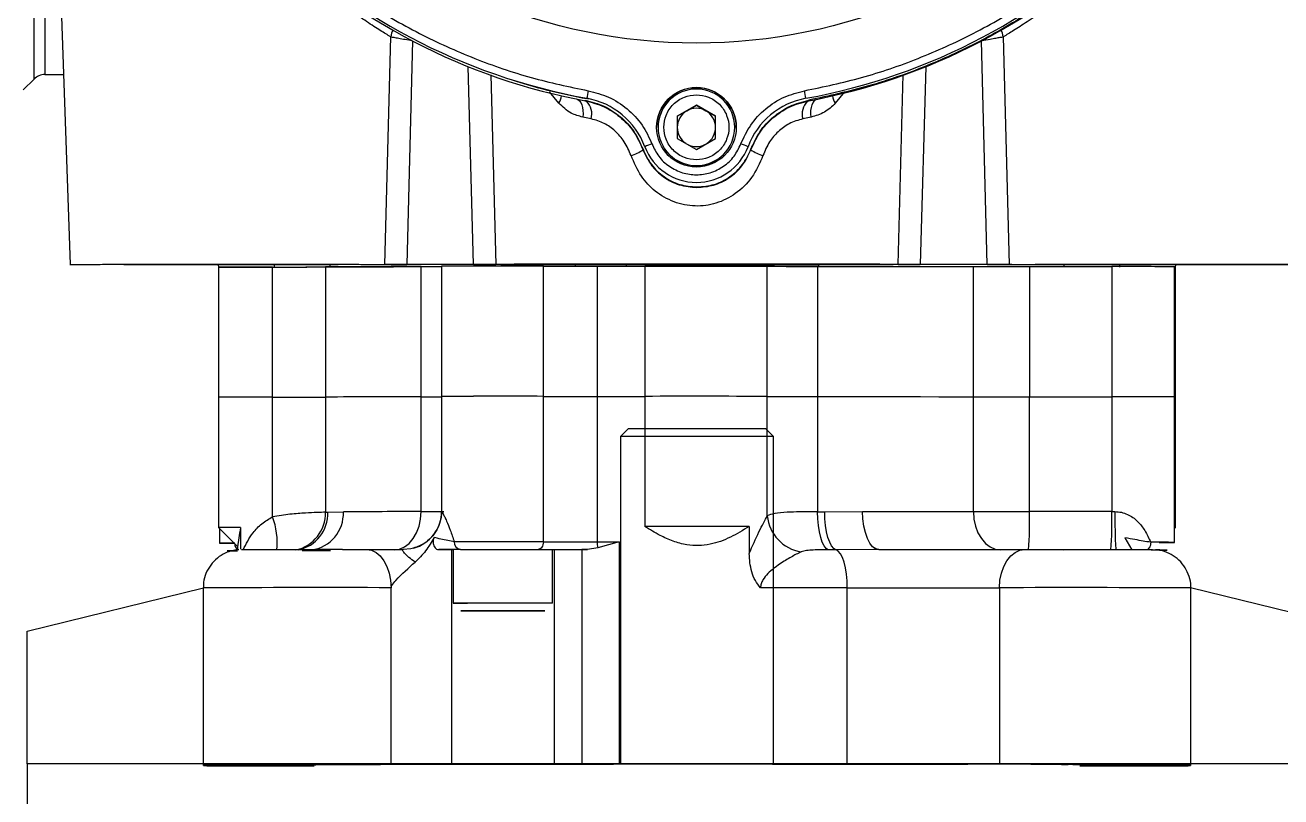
# Model space of a CAD drawing. Header units: millimetres. Extents: x 5659 to 7608, y 3628 to 5007.
# Drawn here: x 6951.7 to 7115.7, y 4598.3 to 4699.2 of the extents above; entities that cross this region are included whole.
import ezdxf

# ---------------------------------------------------------------- set-up
doc = ezdxf.new("R2010")
doc.units = ezdxf.units.MM

msp = doc.modelspace()

# ---------------------------------------------------------------- linework, layer by layer
at = {"color": 7, "linetype": 'Continuous', "lineweight": 25}
for p, q in [((6954.884, 4744.93), (6957.575, 4667.881)), ((6998.66, 4667.894), (6999.444, 4697.624)), ((7079.442, 4697.624), (7080.226, 4667.893)), ((7002.271, 4697.122), (7001.527, 4667.889)), ((7077.359, 4667.889), (7076.615, 4697.121)), ((6954.271, 4692.698), (6956.708, 4692.698)), ((7010.274, 4667.889), (7009.571, 4693.747)), ((7012.5, 4692.675), (7013.19, 4667.894)), ((7065.696, 4667.894), (7066.387, 4692.685)), ((7069.315, 4693.747), (7068.611, 4667.889)), ((6951.443, 4690.698), (6952.857, 4692.112)), ((7021.378, 4688.954), (7020.187, 4690.449)), ((7023.679, 4689.504), (7024.825, 4689.283)), ((7024.825, 4689.283), (7024.825, 4689.356)), ((7025.054, 4689.564), (7025.054, 4689.598)), ((7053.679, 4689.598), (7053.679, 4689.564)), ((7054.061, 4689.283), (7055.207, 4689.503)), ((7054.061, 4689.356), (7054.061, 4689.283)), ((7058.695, 4690.444), (7057.508, 4688.954)), ((7039.366, 4688.692), (7036.866, 4687.249)), ((7036.866, 4687.242), (7038.116, 4687.964)), ((7038.116, 4687.964), (7039.366, 4688.685)), ((7041.866, 4687.248), (7039.366, 4688.692)), ((7039.366, 4688.685), (7039.366, 4688.692)), ((7039.366, 4688.685), (7040.616, 4687.964)), ((7040.616, 4687.964), (7041.866, 4687.242)), ((7025.617, 4686.908), (7024.532, 4687.135)), ((7034.366, 4685.804), (7034.366, 4685.792)), ((7036.866, 4687.249), (7036.866, 4684.362)), ((7041.866, 4684.362), (7041.866, 4687.248)), ((7044.366, 4685.792), (7044.366, 4685.804)), ((7054.354, 4687.135), (7053.269, 4686.908)), ((7036.866, 4684.362), (7039.366, 4682.918)), ((7039.366, 4682.918), (7041.866, 4684.362)), ((7032.395, 4682.944), (7032.395, 4682.877)), ((7032.626, 4683.276), (7032.626, 4683.242)), ((7046.106, 4683.242), (7046.106, 4683.276)), ((7046.491, 4682.876), (7046.491, 4682.944)), ((6976.922, 4667.836), (6976.943, 4667.535)), ((6984.278, 4667.554), (6984.274, 4667.838)), ((6991.476, 4667.846), (6991.494, 4667.572)), ((7010.274, 4667.889), (7001.527, 4667.889)), ((7010.274, 4667.872), (7001.527, 4667.872)), ((7023.594, 4667.637), (7023.59, 4667.834)), ((7030.175, 4667.916), (7030.193, 4667.652)), ((7048.693, 4667.652), (7048.711, 4667.916)), ((7055.296, 4667.834), (7055.292, 4667.637)), ((7077.359, 4667.889), (7068.611, 4667.889)), ((7077.359, 4667.872), (7068.611, 4667.872)), ((7087.394, 4667.605), (7087.41, 4667.845)), ((7094.612, 4667.837), (7094.608, 4667.554)), ((7101.943, 4667.534), (7101.964, 4667.836)), ((6976.943, 4667.535), (6976.943, 4650.535)), ((6983.999, 4650.554), (6983.999, 4667.554)), ((6990.937, 4667.568), (6990.937, 4650.568)), ((7003.421, 4650.612), (7003.421, 4667.612)), ((7006.086, 4667.651), (7006.086, 4650.651)), ((7019.378, 4650.664), (7019.379, 4667.663)), ((7026.409, 4667.66), (7026.409, 4650.66)), ((7032.62, 4667.662), (7032.62, 4650.662)), ((7048.623, 4650.653), (7048.623, 4667.653)), ((7055.197, 4667.638), (7055.197, 4650.638)), ((7075.546, 4650.611), (7075.546, 4667.611)), ((7082.873, 4667.605), (7082.873, 4650.605)), ((7082.873, 4667.605), (7093.623, 4667.605)), ((7093.623, 4667.605), (7093.623, 4650.605)), ((7101.821, 4650.588), (7101.821, 4667.588)), ((7101.821, 4667.537), (7101.943, 4667.534)), ((7101.943, 4650.534), (7101.943, 4667.534)), ((6976.943, 4650.535), (6976.943, 4633.535)), ((6983.999, 4634.946), (6983.999, 4650.554)), ((6990.937, 4650.568), (6990.937, 4635.518)), ((7003.421, 4635.612), (7003.421, 4650.612)), ((7006.086, 4650.651), (7006.086, 4635.651)), ((7019.378, 4631.664), (7019.378, 4650.664)), ((7026.409, 4650.66), (7026.409, 4631.66)), ((7032.62, 4650.662), (7032.62, 4633.662)), ((7048.623, 4635.044), (7048.623, 4650.653)), ((7055.197, 4650.638), (7055.197, 4635.588)), ((7075.546, 4635.611), (7075.546, 4650.611)), ((7075.546, 4650.611), (7075.554, 4650.611)), ((7082.873, 4635.605), (7082.873, 4650.605)), ((7082.873, 4650.605), (7093.623, 4650.605)), ((7093.623, 4650.605), (7093.623, 4635.605)), ((7101.821, 4631.588), (7101.821, 4650.588)), ((7101.821, 4650.537), (7101.943, 4650.534)), ((7101.943, 4633.534), (7101.943, 4650.534)), ((7030.443, 4646.413), (7029.443, 4645.413)), ((7048.443, 4646.413), (7030.443, 4646.413)), ((7049.443, 4645.413), (7048.443, 4646.413)), ((7029.443, 4645.413), (7029.443, 4602.663)), ((7049.443, 4645.413), (7029.443, 4645.413)), ((7049.443, 4602.663), (7049.443, 4645.413)), ((6991.25, 4635.52), (6993.257, 4635.581)), ((7056.13, 4635.587), (7061.072, 4635.633)), ((7093.623, 4635.605), (7082.873, 4635.605)), ((6976.943, 4633.535), (6979.443, 4631.035)), ((6977.064, 4633.413), (6977.064, 4631.48)), ((6979.832, 4633.549), (6979.832, 4630.696)), ((7046.265, 4633.662), (7046.265, 4630.135)), ((7101.821, 4633.412), (7101.943, 4633.534)), ((7029.3, 4631.661), (7026.489, 4630.885)), ((7029.3, 4631.661), (7029.3, 4602.661)), ((7095.317, 4632.19), (7096.249, 4630.596)), ((6979.443, 4631.175), (6979.443, 4630.615)), ((7005.728, 4630.653), (7007.361, 4630.65)), ((7007.361, 4630.65), (7007.586, 4630.647)), ((7007.361, 4630.65), (7007.361, 4602.65)), ((7007.586, 4630.651), (7007.586, 4623.651)), ((7020.586, 4623.651), (7020.586, 4630.651)), ((7020.586, 4630.647), (7020.794, 4630.649)), ((7020.794, 4630.649), (7024.389, 4630.656)), ((7020.794, 4630.649), (7020.794, 4602.649)), ((7024.389, 4630.656), (7024.388, 4602.656)), ((7026.489, 4630.885), (7025.137, 4630.657)), ((7062.555, 4630.64), (7057.603, 4630.621)), ((7063.193, 4630.643), (7062.555, 4630.64)), ((7089.821, 4630.616), (7089.821, 4630.599)), ((6974.945, 4625.641), (6974.945, 4602.641)), ((6999.486, 4602.665), (6999.486, 4625.665)), ((7059.075, 4602.656), (7059.075, 4625.655)), ((7078.946, 4625.664), (7078.945, 4602.664)), ((7103.94, 4602.64), (7103.94, 4625.64)), ((7013.189, 4622.658), (7010.739, 4622.653)), ((7010.739, 4622.653), (7011.636, 4622.646)), ((7011.636, 4622.655), (7011.636, 4622.646)), ((7011.636, 4622.646), (7014.982, 4622.644)), ((7016.535, 4622.656), (7013.189, 4622.658)), ((7014.982, 4622.657), (7014.982, 4622.644)), ((7014.982, 4622.644), (7017.432, 4622.649)), ((7017.432, 4622.649), (7016.535, 4622.656)), ((6951.943, 4602.663), (6951.943, 4585.663)), ((7039.443, 4602.663), (6951.943, 4602.663)), ((6974.945, 4602.641), (6974.945, 4602.429)), ((6978.371, 4602.449), (6978.371, 4602.62)), ((6985.651, 4602.466), (6978.371, 4602.449)), ((6979.443, 4602.617), (6979.443, 4602.535)), ((6982.651, 4602.503), (6985.811, 4602.495)), ((6982.745, 4602.577), (6982.745, 4602.605)), ((6985.651, 4602.495), (6985.651, 4602.466)), ((7007.361, 4602.65), (6999.486, 4602.665)), ((7024.388, 4602.656), (7020.794, 4602.649)), ((7126.943, 4602.663), (7039.443, 4602.663)), ((7093.075, 4602.603), (7093.075, 4602.574)), ((7096.234, 4602.566), (7093.075, 4602.574)), ((7093.234, 4602.603), (7100.514, 4602.62)), ((7096.234, 4602.61), (7096.234, 4602.566)), ((7098.579, 4602.615), (7098.579, 4602.556)), ((7099.443, 4602.534), (7099.443, 4602.617)), ((7100.125, 4602.619), (7100.125, 4602.45)), ((7103.94, 4602.428), (7103.94, 4602.64))]:
    msp.add_line(p, q, dxfattribs=at)
at = {"linetype": 'ByBlock'}
for p, q in [((6951.943, 4620), (6974.972, 4625.651)), ((7126.943, 4620), (7103.914, 4625.651)), ((6951.943, 4602.663), (6951.943, 4620))]:
    msp.add_line(p, q, dxfattribs=at)
at = {"color": 7, "linetype": 'Continuous', "lineweight": 25, "flags": 128}
for points in [[(6952.857, 4692.112), (6952.857, 4692.113), (6952.857, 4692.291), (6952.857, 4692.821), (6952.857, 4693.699), (6952.857, 4694.922), (6952.857, 4696.483), (6952.857, 4698.376), (6952.857, 4700.591), (6952.857, 4703.118), (6952.857, 4705.946), (6952.857, 4709.061), (6952.857, 4712.45), (6952.857, 4716.095), (6952.857, 4719.98), (6952.857, 4724.088), (6952.857, 4728.398), (6952.857, 4732.891), (6952.857, 4737.546), (6952.858, 4742.342), (6952.858, 4745.367)], [(6954.272, 4744.846), (6954.272, 4740.619), (6954.272, 4735.902), (6954.272, 4731.334), (6954.272, 4726.936), (6954.272, 4722.729), (6954.272, 4718.732), (6954.272, 4714.964), (6954.272, 4711.442), (6954.272, 4708.184), (6954.272, 4705.204), (6954.272, 4702.516), (6954.271, 4700.133), (6954.271, 4698.066), (6954.271, 4696.325), (6954.271, 4694.917), (6954.271, 4693.85), (6954.271, 4693.128), (6954.271, 4692.754), (6954.271, 4692.698)], [(6999.719, 4698.494), (6999.546, 4698.11), (6999.444, 4697.624)], [(7079.442, 4697.624), (7079.34, 4698.11), (7079.167, 4698.494)], [(7023.679, 4689.504), (7023.9, 4689.418), (7024.099, 4689.256), (7024.268, 4689.025), (7024.404, 4688.73), (7024.5, 4688.383), (7024.554, 4687.992), (7024.565, 4687.572), (7024.532, 4687.135)], [(7054.354, 4687.135), (7054.321, 4687.572), (7054.332, 4687.992), (7054.386, 4688.382), (7054.482, 4688.73), (7054.618, 4689.025), (7054.787, 4689.256), (7054.986, 4689.417), (7055.207, 4689.503)], [(7026.409, 4667.66), (7027.179, 4667.66), (7027.951, 4667.66), (7028.725, 4667.661), (7029.501, 4667.661), (7030.279, 4667.661), (7031.058, 4667.661), (7031.838, 4667.662), (7032.62, 4667.662)], [(7055.197, 4667.638), (7058.033, 4667.636), (7060.804, 4667.633), (7063.5, 4667.63), (7066.113, 4667.627), (7068.632, 4667.624), (7071.05, 4667.62), (7073.357, 4667.616), (7075.546, 4667.611)], [(7026.409, 4650.66), (7027.179, 4650.66), (7027.951, 4650.66), (7028.725, 4650.661), (7029.501, 4650.661), (7030.279, 4650.661), (7031.058, 4650.661), (7031.838, 4650.662), (7032.62, 4650.662)], [(7026.409, 4650.66), (7027.179, 4650.66), (7027.951, 4650.66), (7028.725, 4650.661), (7029.501, 4650.661), (7030.279, 4650.661), (7031.058, 4650.661), (7031.838, 4650.662), (7032.62, 4650.662)], [(7055.197, 4650.638), (7058.033, 4650.636), (7060.804, 4650.633), (7063.5, 4650.63), (7066.112, 4650.627), (7068.632, 4650.624), (7071.049, 4650.62), (7073.357, 4650.616), (7075.546, 4650.611)], [(7055.197, 4650.638), (7058.033, 4650.636), (7060.804, 4650.633), (7063.5, 4650.63), (7066.112, 4650.627), (7068.632, 4650.624), (7071.049, 4650.62), (7073.357, 4650.616), (7075.546, 4650.611)], [(6990.937, 4635.518), (6990.975, 4635.518), (6991.014, 4635.519), (6991.052, 4635.519), (6991.091, 4635.519), (6991.131, 4635.519), (6991.17, 4635.52), (6991.21, 4635.52), (6991.25, 4635.52)], [(6999.889, 4630.619), (7000.578, 4630.714), (7001.241, 4630.997), (7001.852, 4631.458), (7002.387, 4632.078), (7002.826, 4632.835), (7003.152, 4633.699), (7003.353, 4634.636), (7003.421, 4635.612)], [(7056.587, 4630.622), (7056.309, 4630.795), (7056.045, 4631.131), (7055.805, 4631.616), (7055.596, 4632.236), (7055.426, 4632.97), (7055.3, 4633.791), (7055.223, 4634.674), (7055.197, 4635.588)], [(7055.197, 4635.588), (7055.314, 4635.588), (7055.431, 4635.588), (7055.548, 4635.588), (7055.665, 4635.588), (7055.781, 4635.587), (7055.898, 4635.587), (7056.014, 4635.587), (7056.13, 4635.587)], [(7057.603, 4630.621), (7057.308, 4630.795), (7057.029, 4631.13), (7056.774, 4631.616), (7056.553, 4632.236), (7056.373, 4632.969), (7056.24, 4633.791), (7056.158, 4634.673), (7056.13, 4635.587)], [(7063.193, 4630.643), (7062.779, 4630.737), (7062.381, 4631.02), (7062.015, 4631.48), (7061.693, 4632.1), (7061.43, 4632.857), (7061.234, 4633.72), (7061.113, 4634.658), (7061.072, 4635.633)], [(7061.072, 4635.633), (7063.063, 4635.631), (7065.01, 4635.629), (7066.907, 4635.626), (7068.753, 4635.623), (7070.543, 4635.621), (7072.274, 4635.618), (7073.943, 4635.614), (7075.546, 4635.611)], [(7075.546, 4635.611), (7075.614, 4634.636), (7075.815, 4633.698), (7076.142, 4632.835), (7076.583, 4632.078), (7077.119, 4631.457), (7077.731, 4630.996), (7078.395, 4630.713), (7079.085, 4630.619)], [(7093.623, 4635.605), (7093.674, 4635.605), (7093.725, 4635.605), (7093.776, 4635.605), (7093.827, 4635.605), (7093.878, 4635.605), (7093.93, 4635.605), (7093.981, 4635.605), (7094.032, 4635.605)], [(7101.821, 4633.537), (7101.943, 4633.534), (7101.943, 4633.534)], [(7019.378, 4631.664), (7019.366, 4631.468), (7019.328, 4631.281), (7019.267, 4631.108), (7019.185, 4630.956), (7019.084, 4630.831), (7018.97, 4630.739), (7018.846, 4630.681), (7018.717, 4630.662)], [(7026.409, 4631.66), (7026.769, 4631.66), (7027.129, 4631.66), (7027.49, 4631.66), (7027.851, 4631.66), (7028.213, 4631.66), (7028.575, 4631.661), (7028.937, 4631.661), (7029.3, 4631.661)], [(7098.701, 4631.602), (7098.689, 4631.407), (7098.654, 4631.219), (7098.598, 4631.046), (7098.522, 4630.894), (7098.43, 4630.77), (7098.324, 4630.677), (7098.21, 4630.62), (7098.091, 4630.6)], [(6996.306, 4630.657), (6996.926, 4630.562), (6997.523, 4630.279), (6998.073, 4629.819), (6998.555, 4629.198), (6998.95, 4628.442), (6999.244, 4627.578), (6999.425, 4626.64), (6999.486, 4625.665)], [(7002.403, 4630.827), (7002.065, 4630.748), (7001.09, 4630.652)], [(7025.137, 4630.657), (7025.04, 4630.657), (7024.945, 4630.657), (7024.85, 4630.657), (7024.756, 4630.657), (7024.663, 4630.656), (7024.57, 4630.656), (7024.479, 4630.656), (7024.389, 4630.656)], [(7057.603, 4630.621), (7057.476, 4630.621), (7057.35, 4630.622), (7057.223, 4630.622), (7057.096, 4630.622), (7056.969, 4630.622), (7056.842, 4630.622), (7056.715, 4630.622), (7056.587, 4630.622)], [(7059.075, 4625.655), (7059.048, 4626.569), (7058.966, 4627.452), (7058.833, 4628.274), (7058.652, 4629.007), (7058.431, 4629.627), (7058.177, 4630.113), (7057.898, 4630.448), (7057.603, 4630.621)], [(7078.946, 4625.664), (7079.01, 4626.639), (7079.199, 4627.577), (7079.507, 4628.44), (7079.921, 4629.197), (7080.426, 4629.818), (7081.002, 4630.278), (7081.627, 4630.561), (7082.277, 4630.656)], [(7059.075, 4625.655), (7057.691, 4625.656), (7056.295, 4625.657), (7054.89, 4625.658), (7053.476, 4625.659), (7052.053, 4625.66), (7050.623, 4625.66), (7049.186, 4625.661), (7047.743, 4625.661)], [(7059.075, 4625.655), (7061.636, 4625.654), (7064.266, 4625.653), (7066.921, 4625.653), (7069.553, 4625.654), (7072.115, 4625.655), (7074.563, 4625.658), (7076.853, 4625.66), (7078.946, 4625.664)], [(6999.486, 4602.665), (6997.555, 4602.668), (6995.435, 4602.67), (6993.18, 4602.672), (6990.845, 4602.673), (6988.488, 4602.672), (6986.167, 4602.672), (6983.939, 4602.67), (6981.859, 4602.668), (6979.979, 4602.665), (6978.346, 4602.661), (6976.999, 4602.657), (6975.972, 4602.652), (6975.29, 4602.647), (6974.97, 4602.642), (6975.02, 4602.637), (6975.439, 4602.632), (6976.216, 4602.628), (6977.332, 4602.623), (6978.76, 4602.619)], [(6978.371, 4602.449), (6977.019, 4602.445), (6975.986, 4602.441), (6975.298, 4602.436), (6974.972, 4602.431), (6975.016, 4602.426), (6975.429, 4602.421), (6976.2, 4602.416), (6977.311, 4602.412), (6978.734, 4602.408), (6980.434, 4602.404), (6982.369, 4602.401), (6984.491, 4602.399), (6986.748, 4602.398), (6989.084, 4602.397), (6989.443, 4602.397)], [(6978.76, 4602.619), (6980.393, 4602.615), (6981.735, 4602.61), (6982.762, 4602.605), (6983.456, 4602.599), (6983.804, 4602.593), (6983.801, 4602.588), (6983.446, 4602.582), (6982.745, 4602.577)], [(6980.306, 4602.513), (6979.785, 4602.521), (6979.501, 4602.529), (6979.453, 4602.537), (6979.643, 4602.545), (6980.069, 4602.553), (6980.73, 4602.561), (6981.623, 4602.569), (6982.745, 4602.577)], [(6994.895, 4602.651), (6995.872, 4602.648), (6996.552, 4602.645), (6996.901, 4602.642), (6996.901, 4602.639), (6996.552, 4602.636), (6995.872, 4602.633), (6994.895, 4602.63), (6993.669, 4602.628), (6992.257, 4602.626), (6990.729, 4602.626), (6989.161, 4602.626), (6987.633, 4602.626), (6986.221, 4602.628), (6984.995, 4602.63), (6984.018, 4602.633), (6983.338, 4602.636), (6982.989, 4602.639), (6982.989, 4602.642), (6983.338, 4602.645), (6984.018, 4602.649), (6984.995, 4602.651), (6986.221, 4602.653), (6987.633, 4602.655), (6989.161, 4602.655), (6990.729, 4602.655), (6992.257, 4602.655), (6993.669, 4602.653), (6994.895, 4602.651)], [(6989.443, 4602.414), (6989.161, 4602.414), (6987.633, 4602.415), (6986.221, 4602.416), (6984.995, 4602.418), (6984.018, 4602.421), (6983.338, 4602.424), (6982.989, 4602.427), (6982.989, 4602.431), (6983.338, 4602.434), (6984.018, 4602.437), (6984.995, 4602.439), (6986.221, 4602.442), (6987.633, 4602.443), (6989.161, 4602.444), (6989.443, 4602.444)], [(6985.811, 4602.495), (6987.417, 4602.494), (6988.883, 4602.492), (6989.443, 4602.491)], [(6989.443, 4602.535), (6989.445, 4602.536), (6989.664, 4602.545), (6990.233, 4602.554), (6991.146, 4602.562), (6992.399, 4602.571), (6993.981, 4602.579), (6995.882, 4602.587), (6998.089, 4602.595), (7000.585, 4602.602), (7003.355, 4602.609), (7006.377, 4602.615), (7009.631, 4602.62), (7013.095, 4602.625), (7016.743, 4602.63), (7020.551, 4602.634), (7024.491, 4602.637), (7028.535, 4602.639), (7032.657, 4602.64), (7036.826, 4602.641), (7041.013, 4602.641), (7045.189, 4602.641), (7049.325, 4602.639), (7053.392, 4602.637), (7057.361, 4602.634), (7061.204, 4602.631), (7064.895, 4602.626), (7068.407, 4602.621), (7071.715, 4602.616), (7074.798, 4602.61)], [(7029.3, 4602.661), (7033.037, 4602.662), (7036.8, 4602.663), (7040.573, 4602.663), (7044.342, 4602.662), (7048.091, 4602.661), (7051.806, 4602.66), (7055.472, 4602.658), (7059.075, 4602.656)], [(7078.945, 4602.664), (7076.853, 4602.66), (7074.563, 4602.658), (7072.115, 4602.655), (7069.552, 4602.654), (7066.921, 4602.653), (7064.266, 4602.653), (7061.636, 4602.654), (7059.075, 4602.656)], [(7100.514, 4602.62), (7101.866, 4602.624), (7102.899, 4602.628), (7103.587, 4602.633), (7103.913, 4602.638), (7103.869, 4602.643), (7103.456, 4602.648), (7102.685, 4602.653), (7101.574, 4602.657), (7100.151, 4602.661), (7098.451, 4602.665), (7096.516, 4602.668), (7094.394, 4602.67), (7092.137, 4602.671), (7089.801, 4602.672), (7087.444, 4602.672), (7085.124, 4602.671), (7082.898, 4602.669), (7080.821, 4602.667), (7078.945, 4602.664)], [(7093.89, 4602.651), (7094.867, 4602.648), (7095.547, 4602.645), (7095.896, 4602.642), (7095.896, 4602.638), (7095.547, 4602.635), (7094.867, 4602.632), (7093.89, 4602.629), (7092.664, 4602.627), (7091.252, 4602.626), (7089.724, 4602.625), (7088.156, 4602.625), (7086.628, 4602.626), (7085.216, 4602.627), (7083.99, 4602.629), (7083.013, 4602.632), (7082.333, 4602.635), (7081.984, 4602.638), (7081.984, 4602.642), (7082.333, 4602.645), (7083.013, 4602.648), (7083.99, 4602.651), (7085.216, 4602.653), (7086.628, 4602.654), (7088.156, 4602.655), (7089.724, 4602.655), (7091.252, 4602.654), (7092.664, 4602.653), (7093.89, 4602.651)], [(7093.075, 4602.574), (7091.468, 4602.575), (7090.002, 4602.576), (7088.764, 4602.579), (7087.83, 4602.582), (7087.254, 4602.585), (7087.071, 4602.589), (7087.293, 4602.592), (7087.905, 4602.595), (7088.872, 4602.598), (7090.135, 4602.6), (7091.618, 4602.602), (7093.234, 4602.603)], [(7089.443, 4602.396), (7090.397, 4602.396), (7092.718, 4602.397), (7094.946, 4602.399), (7097.026, 4602.401), (7098.906, 4602.404), (7100.539, 4602.408), (7101.886, 4602.412), (7102.913, 4602.417), (7103.595, 4602.421), (7103.915, 4602.426), (7103.865, 4602.431), (7103.446, 4602.436), (7102.669, 4602.441), (7101.553, 4602.446), (7100.125, 4602.45)], [(7093.89, 4602.439), (7094.867, 4602.436), (7095.547, 4602.433), (7095.896, 4602.43), (7095.896, 4602.427), (7095.547, 4602.423), (7094.867, 4602.42), (7093.89, 4602.418), (7092.664, 4602.416), (7091.252, 4602.414), (7089.724, 4602.413), (7089.443, 4602.413)], [(7100.125, 4602.45), (7098.492, 4602.454), (7097.15, 4602.459), (7096.123, 4602.464), (7095.429, 4602.47), (7095.081, 4602.475), (7095.085, 4602.481), (7095.439, 4602.487), (7096.14, 4602.492)], [(7098.579, 4602.556), (7099.1, 4602.548), (7099.384, 4602.54), (7099.432, 4602.532), (7099.242, 4602.524), (7098.816, 4602.516), (7098.155, 4602.508), (7097.262, 4602.5), (7096.14, 4602.492)]]:
    msp.add_lwpolyline(points, dxfattribs=at)
at = {"color": 7, "linetype": 'Continuous', "lineweight": 25}
for centre, radius in [((7039.366, 4768.309), 71.5), ((7039.366, 4685.809), 5.2)]:
    msp.add_circle(centre, radius, dxfattribs=at)
for centre, radius, start, end in [((7039.366, 4768.307), 80, 190.30617, 259.69396), ((7039.443, 4767.935), 80, 190.52799, 258.6349), ((7039.366, 4768.307), 80, 280.30604, 349.69383), ((7039.444, 4767.935), 80, 281.36448, 349.47139), ((6954.271, 4690.698), 2, 89.99969, 134.99969), ((7039.366, 4768.273), 80, 252.76849, 259.69392), ((7039.366, 4685.792), 5.2, 0.00011, 179.99974), ((7039.366, 4685.804), 5, 89.99962, 179.99978), ((7039.366, 4685.804), 5, 359.99991, 89.99976), ((7019.484, 4690.242), 2.29, 325.76645, 351.8077), ((7023.409, 4687.563), 2.303, 343.4735, 45.70276), ((7673.282, 4572.488), 658.722, 169.672162, 169.759325), ((7023.265, 4679.759), 10, 20.58678, 79.69395), ((7023.265, 4679.725), 10, 78.01772, 79.69392), ((7055.468, 4679.759), 10, 100.30605, 159.41322), ((7055.479, 4687.563), 2.305, 134.36929, 196.50795), ((6405.47, 4572.492), 658.702, 10.240673, 10.327838), ((7059.402, 4690.242), 2.29, 188.19168, 214.23293), ((7039.366, 4685.799), 2.5, 119.9996, 179.99966), ((7039.366, 4685.799), 2.5, 59.99975, 119.99962), ((7039.366, 4685.799), 2.5, 359.99971, 59.99978), ((7039.366, 4685.804), 5, 179.99994, 359.99975), ((7039.366, 4685.792), 5, 179.99994, 359.99975), ((7039.366, 4685.799), 2.5, 179.99971, 236.17979), ((7039.366, 4685.799), 2.5, 303.81959, 359.99967), ((7029.479, 4686.813), 4.899, 285.98985, 306.52729), ((7077.374, 4566.275), 125.266, 110.47237, 110.93011), ((7039.366, 4685.807), 7.2, 200.5868, 339.4132), ((7039.366, 4685.799), 2.5, 243.81973, 296.17964), ((7001.358, 4566.276), 125.265, 69.06989, 69.52763), ((7049.407, 4686.813), 4.899, 233.47211, 254.00953), ((6982.615, 3895.017), 772.539, 89.897391, 90.420712), ((6984.274, 6248.386), 1580.832, 269.990013, 270.241488), ((7008.491, 1416.248), 3251.367, 90.089346, 90.30934), ((7002.911, 5150.716), 483.105, 270.06054, 270.37656), ((7014.443, 2884.094), 1783.576, 89.841456, 90.268476), ((7024.657, 7839.847), 3172.188, 269.904659, 270.031645), ((7039.108, 1974.514), 2693.155, 89.797567, 90.13802), ((7054.914, 5995.871), 1328.233, 269.728619, 270.012215), ((7082.263, 8212.362), 3544.757, 269.891426, 270.009859), ((7095.821, 3758.197), 909.411, 89.621935, 90.138469), ((6982.615, 3878.017), 772.539, 89.897391, 90.420712), ((6984.274, 6231.386), 1580.832, 269.990013, 270.241488), ((7008.491, 1399.248), 3251.367, 90.089346, 90.30934), ((7002.911, 5133.716), 483.105, 270.06054, 270.37656), ((7014.443, 2867.094), 1783.576, 89.841456, 90.268476), ((7014.46, 2909.09), 1741.581, 89.838188, 90.275424), ((7024.657, 7822.847), 3172.188, 269.904659, 270.031645), ((7039.108, 1957.514), 2693.155, 89.797567, 90.13802), ((7054.914, 5978.871), 1328.233, 269.728619, 270.012215), ((7082.263, 8195.362), 3544.757, 269.891426, 270.009859), ((7082.265, 8198.365), 3547.76, 269.891621, 270.009825), ((7095.821, 3741.197), 909.411, 89.621935, 90.138469), ((6974.991, 4631.537), 9.631, 354.25224, 20.72676), ((6986.013, 4635.42), 4.925, 281.86025, 1.13682), ((6986.335, 4635.41), 4.917, 282.00446, 1.27867), ((6988.453, 4635.367), 4.808, 277.47921, 2.54775), ((7011.802, 205.07), 4430.55, 90.108381, 90.239828), ((7001.089, 4635.651), 4.999, 285.23346, 0.00835), ((7003.882, 4831.366), 195.754, 269.86511, 270.72475), ((7006.088, 4635.656), 0.00589, 247.97484, 272.47351), ((7006.088, 4635.645), 0.00655, 86.83529, 111.61015), ((7053.893, 4635.575), 5.296, 185.75485, 260.76773), ((7082.263, 8180.362), 3544.757, 269.891426, 270.009859), ((7032.799, 4634.354), 50.089, 355.71964, 1.43088), ((7043.549, 4634.355), 50.089, 355.71964, 1.43088), ((7156.157, 4634.513), 62.135, 178.9928, 183.52068), ((6979.411, 4430.593), 202.956, 89.88111, 90.69676), ((7039.423, 982.901), 3650.767, 89.892614, 90.106762), ((7008.658, 4631.568), 0.916, 174.18776, 262.52813), ((7014.163, 1631.985), 2999.683, 89.900382, 90.122565), ((7024.657, 7803.847), 3172.188, 269.904659, 270.031645), ((7029.663, 4631.603), 3.255, 178.99862, 192.73455), ((7099.396, 4432.687), 198.916, 89.30143, 90.20024), ((6978.684, 4521.95), 109.543, 89.8003, 90.84701), ((6978.833, 4769.889), 138.42, 269.268, 270.07262), ((6979.431, 4576.568), 53.919, 89.98792, 90.92144), ((6980.13, 4631.433), 1.062, 181.27448, 229.69761), ((6988.388, 4237.917), 392.576, 89.5364, 90.07272), ((7088.816, 4525.37), 105.229, 89.77709, 90.81371), ((7093.648, 2241.802), 2388.8, 89.983979, 90.106094), ((7099.518, 4584.852), 45.743, 88.99451, 90.09488), ((7100.202, 4741.119), 109.543, 269.8003, 270.84701), ((6990.049, 1800.114), 2825.567, 89.80864, 90.306277), ((7088.298, 1357.447), 3268.23, 89.725781, 90.163967), ((7014.08, 3512.172), 1111.497, 89.664622, 90.334754), ((7009.081, 4728.869), 105.229, 269.18566, 270.22229), ((6983.004, 4942.679), 340.176, 269.54566, 269.94065), ((6985.466, 6941.781), 2339.315, 270.004539, 270.097395), ((7014.123, 6064.493), 1461.859, 269.73499, 270.261482), ((7030.245, 1253.251), 3349.411, 90.016165, 90.100183), ((7077.179, 3646.215), 956.398, 89.265301, 90.142651), ((7089.258, 2151.136), 2451.307, 89.891742, 89.99569), ((7095.882, 4262.39), 340.176, 89.54566, 89.94065)]:
    msp.add_arc(centre, radius, start, end, dxfattribs=at)
for points, knots in [([(6961.641, 4754.176), (6962.167, 4751.68), (6963.229, 4746.642), (6965.768, 4739.265), (6969.037, 4732.023), (6973.1, 4725.044), (6977.912, 4718.441), (6983.404, 4712.348), (6989.498, 4706.855), (6996.101, 4702.043), (7003.08, 4697.981), (7010.322, 4694.712), (7017.699, 4692.173), (7022.736, 4691.11), (7025.232, 4690.584)], [0, 0, 0, 0, 0.0799588, 0.1613715, 0.2441424, 0.3288926, 0.4142166, 0.5, 0.5857784, 0.6711024, 0.7558576, 0.8386237, 0.9200388, 1, 1, 1, 1]), ([(7053.5, 4690.584), (7055.996, 4691.11), (7061.033, 4692.173), (7068.41, 4694.711), (7075.652, 4697.981), (7082.631, 4702.043), (7089.234, 4706.855), (7095.328, 4712.347), (7100.82, 4718.441), (7105.632, 4725.044), (7109.695, 4732.023), (7112.964, 4739.265), (7115.503, 4746.642), (7116.565, 4751.68), (7117.092, 4754.176)], [0, 0, 0, 0, 0.0799588, 0.1613715, 0.2441424, 0.3288926, 0.4142166, 0.5, 0.5857784, 0.6711024, 0.7558576, 0.8386237, 0.9200388, 1, 1, 1, 1]), ([(6999.444, 4697.624), (6999.022, 4697.879), (6998.179, 4698.387), (6996.645, 4699.371), (6995.276, 4700.299), (6994.167, 4701.08), (6992.992, 4701.941), (6991.183, 4703.322), (6988.598, 4705.444), (6985.167, 4708.626), (6982, 4711.888), (6980.132, 4714.226), (6979.386, 4715.159)], [0, 0, 0, 0, 0.1099838, 0.2197589, 0.2749296, 0.3304208, 0.3863532, 0.4428444, 0.5792533, 0.7261291, 0.8907312, 1, 1, 1, 1]), ([(7099.423, 4715.067), (7099.007, 4714.527), (7097.364, 4712.395), (7094.874, 4709.808), (7092.246, 4707.248), (7090.43, 4705.608), (7088.713, 4704.149), (7086.782, 4702.603), (7084.668, 4701.027), (7082.531, 4699.556), (7080.702, 4698.384), (7079.862, 4697.877), (7079.442, 4697.624)], [0, 0, 0, 0, 0.062604, 0.2470823, 0.3316041, 0.4109645, 0.4848735, 0.5577001, 0.6699109, 0.7803814, 0.8900792, 1, 1, 1, 1]), ([(6999.444, 4697.624), (6999.566, 4697.606), (6999.812, 4697.57), (7000.481, 4697.454), (7001.317, 4697.302), (7001.95, 4697.182), (7002.271, 4697.122)], [0, 0, 0, 0, 0.242274, 0.4863176, 0.7400825, 1, 1, 1, 1]), ([(7076.615, 4697.121), (7076.993, 4697.193), (7077.668, 4697.32), (7078.485, 4697.467), (7079.094, 4697.573), (7079.322, 4697.606), (7079.442, 4697.624)], [0, 0, 0, 0, 0.3058344, 0.5465706, 0.7614659, 1, 1, 1, 1]), ([(7024.825, 4689.283), (7025.667, 4689.063), (7027.268, 4688.644), (7029.435, 4687.23), (7031.267, 4685.347), (7032.014, 4683.711), (7032.395, 4682.877)], [0, 0, 0, 0, 0.2609986, 0.4963679, 0.743003, 1, 1, 1, 1]), ([(7025.232, 4690.584), (7026.135, 4690.35), (7027.972, 4689.875), (7030.386, 4688.291), (7032.376, 4686.199), (7033.171, 4684.476), (7033.562, 4683.629)], [0, 0, 0, 0, 0.2457963, 0.5, 0.7542037, 1, 1, 1, 1]), ([(7039.366, 4681.555), (7038.832, 4681.612), (7038.009, 4681.699), (7037.019, 4682.229), (7036.339, 4682.778), (7035.787, 4683.459), (7035.274, 4684.448), (7035.013, 4685.805), (7035.274, 4687.162), (7035.787, 4688.152), (7036.339, 4688.833), (7037.019, 4689.381), (7038.009, 4689.911), (7038.832, 4689.998), (7039.366, 4690.055)], [0, 0, 0, 0, 0.1197284, 0.1841803, 0.25, 0.3158197, 0.3802716, 0.5, 0.6197284, 0.6841803, 0.75, 0.8158197, 0.8802716, 1, 1, 1, 1]), ([(7039.366, 4690.055), (7039.901, 4689.998), (7040.723, 4689.911), (7041.713, 4689.381), (7042.393, 4688.833), (7042.945, 4688.152), (7043.458, 4687.162), (7043.719, 4685.805), (7043.458, 4684.448), (7042.945, 4683.459), (7042.393, 4682.778), (7041.713, 4682.229), (7040.723, 4681.699), (7039.901, 4681.612), (7039.366, 4681.555)], [0, 0, 0, 0, 0.1197284, 0.1841803, 0.25, 0.3158197, 0.3802716, 0.5, 0.6197284, 0.6841803, 0.75, 0.8158197, 0.8802716, 1, 1, 1, 1]), ([(7045.17, 4683.629), (7045.561, 4684.476), (7046.356, 4686.199), (7048.346, 4688.291), (7050.76, 4689.875), (7052.597, 4690.35), (7053.5, 4690.584)], [0, 0, 0, 0, 0.2457963, 0.5, 0.7542037, 1, 1, 1, 1]), ([(7046.491, 4682.876), (7046.852, 4683.675), (7047.561, 4685.242), (7049.33, 4687.129), (7051.512, 4688.608), (7053.183, 4689.051), (7054.061, 4689.283)], [0, 0, 0, 0, 0.24563128, 0.48189632, 0.72795587, 1, 1, 1, 1]), ([(7024.532, 4687.135), (7024.013, 4687.278), (7022.824, 4687.603), (7021.899, 4688.467), (7021.378, 4688.954)], [0, 0, 0, 0, 0.4371728, 1, 1, 1, 1]), ([(7057.508, 4688.954), (7057.056, 4688.52), (7056.142, 4687.642), (7054.954, 4687.306), (7054.354, 4687.135)], [0, 0, 0, 0, 0.4941181, 1, 1, 1, 1]), ([(7030.829, 4682.104), (7030.566, 4682.732), (7030.056, 4683.946), (7028.793, 4685.366), (7027.296, 4686.432), (7026.196, 4686.744), (7025.617, 4686.908)], [0, 0, 0, 0, 0.26202455, 0.50709246, 0.74057078, 1, 1, 1, 1]), ([(7053.269, 4686.908), (7052.666, 4686.734), (7051.518, 4686.403), (7050.022, 4685.3), (7048.799, 4683.885), (7048.314, 4682.72), (7048.057, 4682.104)], [0, 0, 0, 0, 0.2703279, 0.514495, 0.7428516, 1, 1, 1, 1]), ([(7032.395, 4682.877), (7032.73, 4682.166), (7033.375, 4680.794), (7035.054, 4679.242), (7037.092, 4678.159), (7038.659, 4678.016), (7039.443, 4677.944)], [0, 0, 0, 0, 0.2554546, 0.4932726, 0.7463741, 1, 1, 1, 1]), ([(7033.562, 4683.629), (7033.826, 4683.076), (7034.367, 4681.942), (7035.786, 4680.633), (7037.502, 4679.795), (7039.366, 4679.519), (7041.23, 4679.795), (7042.947, 4680.633), (7044.365, 4681.942), (7044.906, 4683.076), (7045.17, 4683.629)], [0, 0, 0, 0, 0.122089, 0.25, 0.377911, 0.5, 0.622089, 0.75, 0.877911, 1, 1, 1, 1]), ([(7039.443, 4677.944), (7040.178, 4678.007), (7041.668, 4678.135), (7043.709, 4679.153), (7045.461, 4680.706), (7046.144, 4682.145), (7046.491, 4682.876)], [0, 0, 0, 0, 0.2379914, 0.4818785, 0.7367294, 1, 1, 1, 1]), ([(7048.057, 4682.104), (7047.626, 4681.115), (7046.79, 4679.196), (7044.583, 4677.062), (7041.999, 4675.76), (7039.172, 4675.373), (7036.374, 4675.938), (7033.959, 4677.348), (7031.976, 4679.423), (7031.226, 4681.175), (7030.829, 4682.104)], [0, 0, 0, 0, 0.1390265, 0.2697534, 0.3919778, 0.5102993, 0.6316826, 0.7541631, 0.8697612, 1, 1, 1, 1]), ([(6957.575, 4667.881), (6957.575, 4667.881), (6957.464, 4667.884), (6957.848, 4667.889), (6958.771, 4667.897), (6960.401, 4667.904), (6962.582, 4667.91), (6965.274, 4667.916), (6968.383, 4667.921), (6971.814, 4667.924), (6975.459, 4667.926), (6979.201, 4667.926), (6982.924, 4667.925), (6986.51, 4667.923), (6989.845, 4667.919), (6992.827, 4667.914), (6995.348, 4667.908), (6997.385, 4667.901), (6998.235, 4667.896), (6998.66, 4667.894)], [0, 0, 0, 0, 0.0000262, 0.0625245, 0.1250229, 0.1875213, 0.2500196, 0.312518, 0.3750164, 0.4375147, 0.5000131, 0.5625114, 0.6250098, 0.6875082, 0.7500065, 0.8125049, 0.8750033, 0.9375016, 1, 1, 1, 1]), ([(7001.527, 4667.889), (7001.209, 4667.889), (7000.571, 4667.89), (6999.716, 4667.891), (6999.023, 4667.892), (6998.781, 4667.893), (6998.66, 4667.894)], [0, 0, 0, 0, 0.24964713, 0.50011038, 0.75004124, 1, 1, 1, 1]), ([(6998.66, 4667.868), (6998.781, 4667.868), (6999.023, 4667.87), (6999.716, 4667.871), (7000.571, 4667.872), (7001.208, 4667.872), (7001.527, 4667.872)], [0, 0, 0, 0, 0.2496449, 0.5001084, 0.750039, 1, 1, 1, 1]), ([(7013.19, 4667.894), (7013.08, 4667.894), (7012.862, 4667.892), (7012.161, 4667.891), (7011.276, 4667.89), (7010.608, 4667.889), (7010.274, 4667.889)], [0, 0, 0, 0, 0.2498432, 0.499876, 0.7504809, 1, 1, 1, 1]), ([(7010.274, 4667.872), (7010.608, 4667.872), (7011.276, 4667.872), (7012.161, 4667.871), (7012.862, 4667.869), (7013.08, 4667.868), (7013.19, 4667.867)], [0, 0, 0, 0, 0.2495191, 0.500124, 0.7501568, 1, 1, 1, 1]), ([(7068.611, 4667.889), (7068.278, 4667.889), (7067.61, 4667.889), (7066.724, 4667.89), (7066.024, 4667.892), (7065.805, 4667.893), (7065.696, 4667.894)], [0, 0, 0, 0, 0.2498453, 0.499878, 0.7504829, 1, 1, 1, 1]), ([(7065.696, 4667.867), (7065.805, 4667.868), (7066.024, 4667.869), (7066.724, 4667.871), (7067.61, 4667.872), (7068.278, 4667.872), (7068.611, 4667.872)], [0, 0, 0, 0, 0.2495171, 0.500122, 0.7501547, 1, 1, 1, 1]), ([(7080.226, 4667.893), (7080.105, 4667.893), (7079.863, 4667.892), (7079.17, 4667.89), (7078.315, 4667.889), (7077.677, 4667.889), (7077.359, 4667.889)], [0, 0, 0, 0, 0.2496449, 0.5001084, 0.750039, 1, 1, 1, 1]), ([(7077.359, 4667.872), (7077.677, 4667.872), (7078.315, 4667.872), (7079.169, 4667.871), (7079.863, 4667.869), (7080.105, 4667.868), (7080.226, 4667.867)], [0, 0, 0, 0, 0.2496471, 0.5001104, 0.7500412, 1, 1, 1, 1]), ([(6991.494, 4667.568), (6992.173, 4667.572), (6993.53, 4667.58), (6996.358, 4667.591), (6999.746, 4667.602), (7003.004, 4667.61), (7005.289, 4667.614), (7006.086, 4667.615)], [0, 0, 0, 0, 0.2204984, 0.4409969, 0.6614953, 0.8819938, 1, 1, 1, 1]), ([(7032.713, 4667.662), (7032.978, 4667.662), (7033.919, 4667.665), (7036.289, 4667.667), (7039.434, 4667.668), (7042.633, 4667.667), (7045.444, 4667.664), (7047.665, 4667.659), (7048.35, 4667.654), (7048.693, 4667.652)], [0, 0, 0, 0, 0.0610151, 0.2175126, 0.3740101, 0.5305075, 0.687005, 0.8435025, 1, 1, 1, 1]), ([(7055.292, 4667.637), (7057.133, 4667.635), (7060.816, 4667.632), (7066, 4667.626), (7070.812, 4667.619), (7074.54, 4667.612), (7076.452, 4667.607), (7077.084, 4667.606)], [0, 0, 0, 0, 0.2225072, 0.4450145, 0.6675217, 0.8900289, 1, 1, 1, 1]), ([(6980.173, 4630.611), (6980.557, 4631.384), (6981.184, 4632.645), (6982.559, 4634.065), (6983.519, 4634.653), (6983.999, 4634.946)], [0, 0, 0, 0, 0.4415703, 0.7212781, 1, 1, 1, 1]), ([(6990.937, 4635.518), (6990.589, 4635.513), (6989.95, 4635.504), (6988.297, 4635.428), (6986.346, 4635.287), (6984.78, 4635.059), (6983.999, 4634.946)], [0, 0, 0, 0, 0.2724679, 0.5000458, 0.7503555, 1, 1, 1, 1]), ([(7006.046, 4635.651), (7006.058, 4635.436), (7006.084, 4634.986), (7005.942, 4634.557), (7005.868, 4634.332)], [0, 0, 0, 0, 0.4764135, 1, 1, 1, 1]), ([(7006.088, 4635.651), (7006.104, 4635.635), (7006.137, 4635.601), (7006.29, 4635.327), (7006.495, 4634.916), (7006.803, 4634.239), (7007.242, 4633.166), (7007.57, 4632.186), (7007.746, 4631.661)], [0, 0, 0, 0, 0.1244738, 0.250966, 0.3714749, 0.5001039, 0.7321774, 1, 1, 1, 1]), ([(7046.265, 4630.135), (7046.688, 4631.112), (7047.324, 4632.58), (7048.162, 4634.169), (7048.469, 4634.753), (7048.623, 4635.044)], [0, 0, 0, 0, 0.4999487, 0.7504157, 1, 1, 1, 1]), ([(7051.215, 4635.516), (7050.632, 4635.476), (7049.468, 4635.398), (7048.904, 4635.162), (7048.623, 4635.044)], [0, 0, 0, 0, 0.5005372, 1, 1, 1, 1]), ([(7055.197, 4635.588), (7054.4, 4635.587), (7052.93, 4635.584), (7051.754, 4635.537), (7051.215, 4635.516)], [0, 0, 0, 0, 0.5420141, 1, 1, 1, 1]), ([(7094.032, 4635.605), (7094.313, 4635.588), (7094.879, 4635.554), (7095.666, 4635.277), (7096.38, 4634.864), (7097.173, 4634.185), (7098.008, 4633.109), (7098.459, 4632.128), (7098.701, 4631.602)], [0, 0, 0, 0, 0.12447381, 0.25096604, 0.37147488, 0.50010394, 0.73217742, 1, 1, 1, 1]), ([(6979.832, 4633.549), (6979.751, 4633.077), (6979.588, 4632.12), (6979.453, 4631.117), (6979.459, 4631.159), (6979.461, 4631.175)], [0, 0, 0, 0, 0.3787431, 0.7674109, 1, 1, 1, 1]), ([(7005.868, 4634.332), (7005.827, 4634.151), (7005.695, 4633.56), (7005.152, 4632.666), (7004.291, 4631.747), (7003.335, 4631.124), (7002.662, 4630.924), (7002.392, 4630.844)], [0, 0, 0, 0, 0.107229, 0.3503135, 0.5933986, 0.836482, 1, 1, 1, 1]), ([(7046.265, 4633.662), (7045.461, 4633.172), (7043.857, 4632.197), (7041.122, 4631.174), (7038.488, 4631.092), (7036.31, 4631.71), (7034.466, 4632.533), (7033.279, 4633.259), (7032.62, 4633.662)], [0, 0, 0, 0, 0.1923908, 0.3834722, 0.589159, 0.7155413, 0.8423238, 1, 1, 1, 1]), ([(7005.108, 4632.236), (7004.758, 4631.628), (7004.046, 4630.391), (7003.108, 4629.473), (7002.632, 4629.007)], [0, 0, 0, 0, 0.4918713, 1, 1, 1, 1]), ([(7005.108, 4632.236), (7005.066, 4632.141), (7004.982, 4631.95), (7004.954, 4631.613), (7005.005, 4631.287), (7005.133, 4630.999), (7005.325, 4630.782), (7005.534, 4630.669), (7005.673, 4630.657), (7005.728, 4630.653)], [0, 0, 0, 0, 0.1491203, 0.298298, 0.4463418, 0.5945522, 0.7447419, 0.8986734, 1, 1, 1, 1]), ([(7007.746, 4631.661), (7007.471, 4631.711), (7006.904, 4631.813), (7005.903, 4632.016), (7005.385, 4632.16), (7005.108, 4632.236)], [0, 0, 0, 0, 0.3043315, 0.6280366, 1, 1, 1, 1]), ([(7098.701, 4631.602), (7098.361, 4631.653), (7097.66, 4631.758), (7096.628, 4631.965), (7095.774, 4632.111), (7095.317, 4632.19)], [0, 0, 0, 0, 0.3043315, 0.6280366, 1, 1, 1, 1]), ([(6979.586, 4630.628), (6979.585, 4630.628), (6979.551, 4630.626), (6979.436, 4630.616), (6979.209, 4630.589), (6978.745, 4630.508), (6977.98, 4630.275), (6977.012, 4629.751), (6976.091, 4628.91), (6975.406, 4627.847), (6975.001, 4626.731), (6974.981, 4625.981), (6974.972, 4625.651)], [0, 0, 0, 0, 0.0009193, 0.020654, 0.0473695, 0.0980293, 0.2083231, 0.3666463, 0.5337116, 0.7011689, 0.8686495, 1, 1, 1, 1]), ([(6978.564, 4630.475), (6978.497, 4630.475), (6978.235, 4630.477), (6978.061, 4630.479), (6978.051, 4630.482), (6978.366, 4630.485), (6978.835, 4630.488), (6979.285, 4630.489), (6979.443, 4630.489)], [0, 0, 0, 0, 0.0697239, 0.2723652, 0.4750065, 0.6819695, 0.8889325, 1, 1, 1, 1]), ([(6979.947, 4630.641), (6979.995, 4630.642), (6980.092, 4630.645), (6980.696, 4630.649), (6981.573, 4630.652), (6982.698, 4630.655), (6984.047, 4630.658), (6985.635, 4630.66), (6987.434, 4630.661), (6988.908, 4630.662), (6989.751, 4630.662), (6989.943, 4630.662)], [0, 0, 0, 0, 0.1258562, 0.2493612, 0.3684169, 0.4813666, 0.5943164, 0.7133721, 0.8368771, 0.9627333, 1, 1, 1, 1]), ([(6993.153, 4630.661), (6993.045, 4630.661), (6992.623, 4630.661), (6991.773, 4630.662), (6990.807, 4630.662), (6990.168, 4630.662), (6989.945, 4630.662)], [0, 0, 0, 0, 0.1061376, 0.4137481, 0.7958647, 1, 1, 1, 1]), ([(6993.153, 4630.661), (6993.162, 4630.661), (6993.769, 4630.66), (6994.865, 4630.659), (6995.834, 4630.658), (6996.306, 4630.657)], [0, 0, 0, 0, 0.0070945, 0.516613, 1, 1, 1, 1]), ([(7002.632, 4629.007), (7002.35, 4629.216), (7001.788, 4629.634), (7001.291, 4630.124), (7001.071, 4630.403), (7000.963, 4630.606), (7001.04, 4630.633), (7001.09, 4630.652)], [0, 0, 0, 0, 0.2503114, 0.4998417, 0.6202194, 0.7507731, 1, 1, 1, 1]), ([(7008.539, 4630.66), (7008.372, 4630.659), (7008.042, 4630.659), (7007.472, 4630.657), (7006.87, 4630.656), (7006.215, 4630.654), (7005.893, 4630.653), (7005.728, 4630.653)], [0, 0, 0, 0, 0.1826536, 0.360866, 0.578026, 0.783693, 1, 1, 1, 1]), ([(7008.539, 4630.66), (7008.849, 4630.661), (7009.476, 4630.662), (7010.675, 4630.664), (7012.002, 4630.665), (7013.411, 4630.666), (7014.846, 4630.666), (7016.258, 4630.665), (7017.591, 4630.664), (7018.344, 4630.663), (7018.717, 4630.662)], [0, 0, 0, 0, 0.1236811, 0.25, 0.3763189, 0.5, 0.6236811, 0.75, 0.8763189, 1, 1, 1, 1]), ([(7047.743, 4625.661), (7047.501, 4625.963), (7046.996, 4626.591), (7046.401, 4628.109), (7046.319, 4629.332), (7046.265, 4630.135)], [0, 0, 0, 0, 0.2406414, 0.5017344, 1, 1, 1, 1]), ([(7053.043, 4630.348), (7052.621, 4630.139), (7051.775, 4629.721), (7050.232, 4628.77), (7048.919, 4627.79), (7048.119, 4626.858), (7047.795, 4626.203), (7047.76, 4625.835), (7047.743, 4625.661)], [0, 0, 0, 0, 0.2492008, 0.4991017, 0.7489308, 0.8742239, 0.9407402, 1, 1, 1, 1]), ([(7056.587, 4630.622), (7055.918, 4630.618), (7054.915, 4630.611), (7053.714, 4630.545), (7053.266, 4630.413), (7053.043, 4630.348)], [0, 0, 0, 0, 0.5005553, 0.7509565, 1, 1, 1, 1]), ([(7063.193, 4630.643), (7064.898, 4630.643), (7068.347, 4630.642), (7073.438, 4630.645), (7078.236, 4630.649), (7080.94, 4630.654), (7082.277, 4630.656)], [0, 0, 0, 0, 0.2473128, 0.5, 0.7526872, 1, 1, 1, 1]), ([(7082.277, 4630.656), (7082.733, 4630.657), (7083.669, 4630.658), (7085.335, 4630.66), (7087.176, 4630.661), (7089.123, 4630.661), (7091.061, 4630.661), (7092.885, 4630.66), (7094.509, 4630.658), (7095.905, 4630.655), (7097.081, 4630.652), (7098.035, 4630.649), (7098.661, 4630.645), (7098.953, 4630.642), (7098.918, 4630.641), (7098.915, 4630.641)], [0, 0, 0, 0, 0.07746204, 0.1591116, 0.24381256, 0.33012598, 0.41643939, 0.50114036, 0.58278992, 0.66025195, 0.73771399, 0.81936355, 0.90406452, 0.99037793, 1, 1, 1, 1]), ([(7098.771, 4630.599), (7099.311, 4630.597), (7100.432, 4630.594), (7100.926, 4630.589), (7100.828, 4630.585), (7100.339, 4630.583), (7100.321, 4630.583)], [0, 0, 0, 0, 0.3133856, 0.650453, 0.9875204, 1, 1, 1, 1]), ([(7103.914, 4625.632), (7103.922, 4625.721), (7103.97, 4626.228), (7103.745, 4627.153), (7103.237, 4628.307), (7102.43, 4629.293), (7101.412, 4630.048), (7100.417, 4630.449), (7099.725, 4630.585), (7099.407, 4630.62), (7099.334, 4630.624), (7099.322, 4630.625)], [0, 0, 0, 0, 0.0358209, 0.2034054, 0.3709909, 0.5385787, 0.7061735, 0.8738152, 0.9601743, 0.9931696, 1, 1, 1, 1]), ([(6999.486, 4625.665), (6999.491, 4625.708), (6999.503, 4625.82), (6999.701, 4626.172), (7000.709, 4627.305), (7001.769, 4628.244), (7002.632, 4629.007)], [0, 0, 0, 0, 0.0236669, 0.0606293, 0.2359656, 1, 1, 1, 1]), ([(7010.196, 4622.642), (7009.759, 4622.644), (7009.087, 4622.645), (7008.666, 4622.648), (7008.546, 4622.651), (7008.663, 4622.653), (7009.099, 4622.656), (7010.103, 4622.659), (7011.583, 4622.661), (7012.958, 4622.662), (7014.086, 4622.663), (7015.21, 4622.662), (7016.601, 4622.661), (7017.433, 4622.66), (7017.975, 4622.659)], [0, 0, 0, 0, 0.1197284, 0.1841803, 0.25, 0.3158197, 0.3802716, 0.5, 0.6197284, 0.6841803, 0.75, 0.8158197, 0.8802716, 1, 1, 1, 1]), ([(7017.975, 4622.659), (7018.412, 4622.658), (7019.085, 4622.656), (7019.505, 4622.653), (7019.626, 4622.651), (7019.508, 4622.648), (7019.072, 4622.645), (7018.069, 4622.642), (7016.588, 4622.64), (7015.213, 4622.639), (7014.085, 4622.639), (7012.961, 4622.639), (7011.57, 4622.64), (7010.738, 4622.642), (7010.196, 4622.642)], [0, 0, 0, 0, 0.1197284, 0.1841803, 0.25, 0.3158197, 0.3802716, 0.5, 0.6197284, 0.6841803, 0.75, 0.8158197, 0.8802716, 1, 1, 1, 1])]:
    msp.add_open_spline(points, degree=3, knots=knots, dxfattribs=at)
for points in [[(7118.097, 4753.391), (7117.532, 4750.776), (7116.402, 4745.546), (7113.723, 4737.967), (7110.354, 4730.679), (7106.258, 4723.769), (7101.495, 4717.302), (7096.106, 4711.345), (7090.15, 4705.957), (7083.683, 4701.194), (7076.773, 4697.098), (7069.484, 4693.729), (7061.905, 4691.05), (7056.675, 4689.92), (7054.061, 4689.356)], [(7024.825, 4689.356), (7025.665, 4689.134), (7027.343, 4688.69), (7029.525, 4687.23), (7031.324, 4685.318), (7032.038, 4683.735), (7032.395, 4682.944)], [(7046.491, 4682.944), (7046.848, 4683.735), (7047.562, 4685.317), (7049.361, 4687.23), (7051.543, 4688.69), (7053.221, 4689.134), (7054.061, 4689.356)], [(7032.395, 4682.944), (7032.72, 4682.249), (7033.37, 4680.859), (7035.082, 4679.28), (7037.15, 4678.212), (7038.679, 4678.076), (7039.443, 4678.009)], [(7039.443, 4678.009), (7040.207, 4678.076), (7041.736, 4678.212), (7043.804, 4679.28), (7045.516, 4680.859), (7046.166, 4682.249), (7046.491, 4682.944)], [(6964.575, 4667.881), (6964.627, 4667.883), (6964.731, 4667.887), (6965.563, 4667.893), (6966.857, 4667.898), (6968.612, 4667.902), (6970.746, 4667.906), (6973.182, 4667.909), (6975.826, 4667.91), (6978.575, 4667.911), (6981.323, 4667.91), (6983.967, 4667.909), (6986.403, 4667.906), (6988.537, 4667.902), (6990.292, 4667.898), (6991.586, 4667.892), (6992.418, 4667.887), (6992.522, 4667.883), (6992.575, 4667.881)], [(6992.575, 4667.881), (6992.522, 4667.879), (6992.418, 4667.875), (6991.586, 4667.869), (6990.292, 4667.864), (6988.537, 4667.86), (6986.403, 4667.856), (6983.967, 4667.853), (6981.323, 4667.851), (6978.575, 4667.851), (6975.826, 4667.851), (6973.182, 4667.853), (6970.746, 4667.856), (6968.612, 4667.86), (6966.857, 4667.864), (6965.563, 4667.869), (6964.731, 4667.875), (6964.627, 4667.879), (6964.575, 4667.881)], [(7065.696, 4667.894), (7065.275, 4667.897), (7064.432, 4667.903), (7062.278, 4667.912), (7059.543, 4667.919), (7056.234, 4667.926), (7052.463, 4667.931), (7048.329, 4667.935), (7043.949, 4667.938), (7039.443, 4667.939), (7034.937, 4667.938), (7030.557, 4667.935), (7026.423, 4667.932), (7022.652, 4667.926), (7019.343, 4667.92), (7016.607, 4667.912), (7014.454, 4667.903), (7013.611, 4667.897), (7013.19, 4667.894)], [(7065.696, 4667.867), (7065.275, 4667.864), (7064.432, 4667.858), (7062.278, 4667.849), (7059.543, 4667.842), (7056.234, 4667.835), (7052.463, 4667.83), (7048.329, 4667.826), (7043.949, 4667.823), (7039.443, 4667.823), (7034.937, 4667.823), (7030.557, 4667.826), (7026.423, 4667.83), (7022.652, 4667.835), (7019.343, 4667.842), (7016.607, 4667.849), (7014.454, 4667.858), (7013.611, 4667.864), (7013.19, 4667.867)], [(7020.443, 4667.881), (7020.514, 4667.883), (7020.655, 4667.889), (7021.785, 4667.896), (7023.541, 4667.903), (7025.922, 4667.91), (7028.819, 4667.915), (7032.125, 4667.918), (7035.712, 4667.921), (7039.443, 4667.921), (7043.174, 4667.921), (7046.761, 4667.918), (7050.067, 4667.915), (7052.964, 4667.909), (7055.345, 4667.903), (7057.101, 4667.896), (7058.231, 4667.888), (7058.372, 4667.883), (7058.443, 4667.881)], [(7058.443, 4667.881), (7058.372, 4667.878), (7058.231, 4667.873), (7057.101, 4667.865), (7055.345, 4667.858), (7052.964, 4667.852), (7050.067, 4667.847), (7046.761, 4667.843), (7043.174, 4667.84), (7039.443, 4667.84), (7035.712, 4667.841), (7032.125, 4667.843), (7028.819, 4667.847), (7025.922, 4667.852), (7023.541, 4667.858), (7021.785, 4667.865), (7020.655, 4667.873), (7020.514, 4667.878), (7020.443, 4667.881)], [(7080.226, 4667.893), (7080.651, 4667.896), (7081.5, 4667.901), (7083.538, 4667.908), (7086.058, 4667.914), (7089.041, 4667.919), (7092.376, 4667.922), (7095.962, 4667.924), (7099.685, 4667.925), (7103.427, 4667.925), (7107.072, 4667.923), (7110.503, 4667.92), (7113.613, 4667.915), (7116.302, 4667.91), (7118.491, 4667.903), (7120.093, 4667.896), (7121.119, 4667.888), (7121.247, 4667.883), (7121.311, 4667.88)], [(7121.311, 4667.88), (7121.247, 4667.878), (7121.119, 4667.872), (7120.093, 4667.864), (7118.491, 4667.857), (7116.302, 4667.851), (7113.613, 4667.845), (7110.503, 4667.841), (7107.072, 4667.837), (7103.427, 4667.836), (7099.685, 4667.835), (7095.962, 4667.836), (7092.376, 4667.839), (7089.041, 4667.842), (7086.058, 4667.847), (7083.538, 4667.853), (7081.5, 4667.86), (7080.651, 4667.865), (7080.226, 4667.867)], [(7086.311, 4667.88), (7086.363, 4667.882), (7086.468, 4667.886), (7087.3, 4667.892), (7088.594, 4667.897), (7090.348, 4667.902), (7092.483, 4667.905), (7094.919, 4667.908), (7097.562, 4667.91), (7100.311, 4667.91), (7103.06, 4667.91), (7105.703, 4667.908), (7108.139, 4667.905), (7110.274, 4667.902), (7112.029, 4667.897), (7113.322, 4667.892), (7114.155, 4667.886), (7114.259, 4667.882), (7114.311, 4667.88)], [(7114.311, 4667.88), (7114.259, 4667.878), (7114.155, 4667.874), (7113.322, 4667.869), (7112.029, 4667.863), (7110.274, 4667.859), (7108.139, 4667.855), (7105.703, 4667.852), (7103.06, 4667.851), (7100.311, 4667.85), (7097.562, 4667.851), (7094.919, 4667.852), (7092.483, 4667.855), (7090.348, 4667.859), (7088.594, 4667.864), (7087.3, 4667.869), (7086.468, 4667.874), (7086.363, 4667.878), (7086.311, 4667.88)], [(6976.943, 4667.535), (6977.046, 4667.537), (6977.253, 4667.541), (6978.874, 4667.547), (6981.245, 4667.552), (6983.267, 4667.554), (6984.278, 4667.554)], [(6984.278, 4667.554), (6985.093, 4667.555), (6986.724, 4667.556), (6988.812, 4667.559), (6990.513, 4667.563), (6991.167, 4667.567), (6991.494, 4667.568)], [(7043.693, 4667.648), (7043.629, 4667.649), (7043.501, 4667.651), (7042.518, 4667.654), (7041.114, 4667.656), (7039.443, 4667.657), (7037.772, 4667.656), (7036.367, 4667.654), (7035.385, 4667.651), (7035.257, 4667.649), (7035.193, 4667.648)], [(7055.292, 4667.637), (7054.502, 4667.637), (7052.924, 4667.639), (7050.979, 4667.642), (7049.459, 4667.647), (7048.948, 4667.65), (7048.693, 4667.652)], [(6996.306, 4630.657), (6997.038, 4630.656), (6998.502, 4630.653), (7000.227, 4630.652), (7001.09, 4630.652)], [(7018.717, 4630.662), (7019.677, 4630.66), (7021.598, 4630.658), (7023.957, 4630.657), (7025.137, 4630.657)]]:
    msp.add_open_spline(points, degree=3, dxfattribs=at)

doc.saveas('drawing.dxf')
